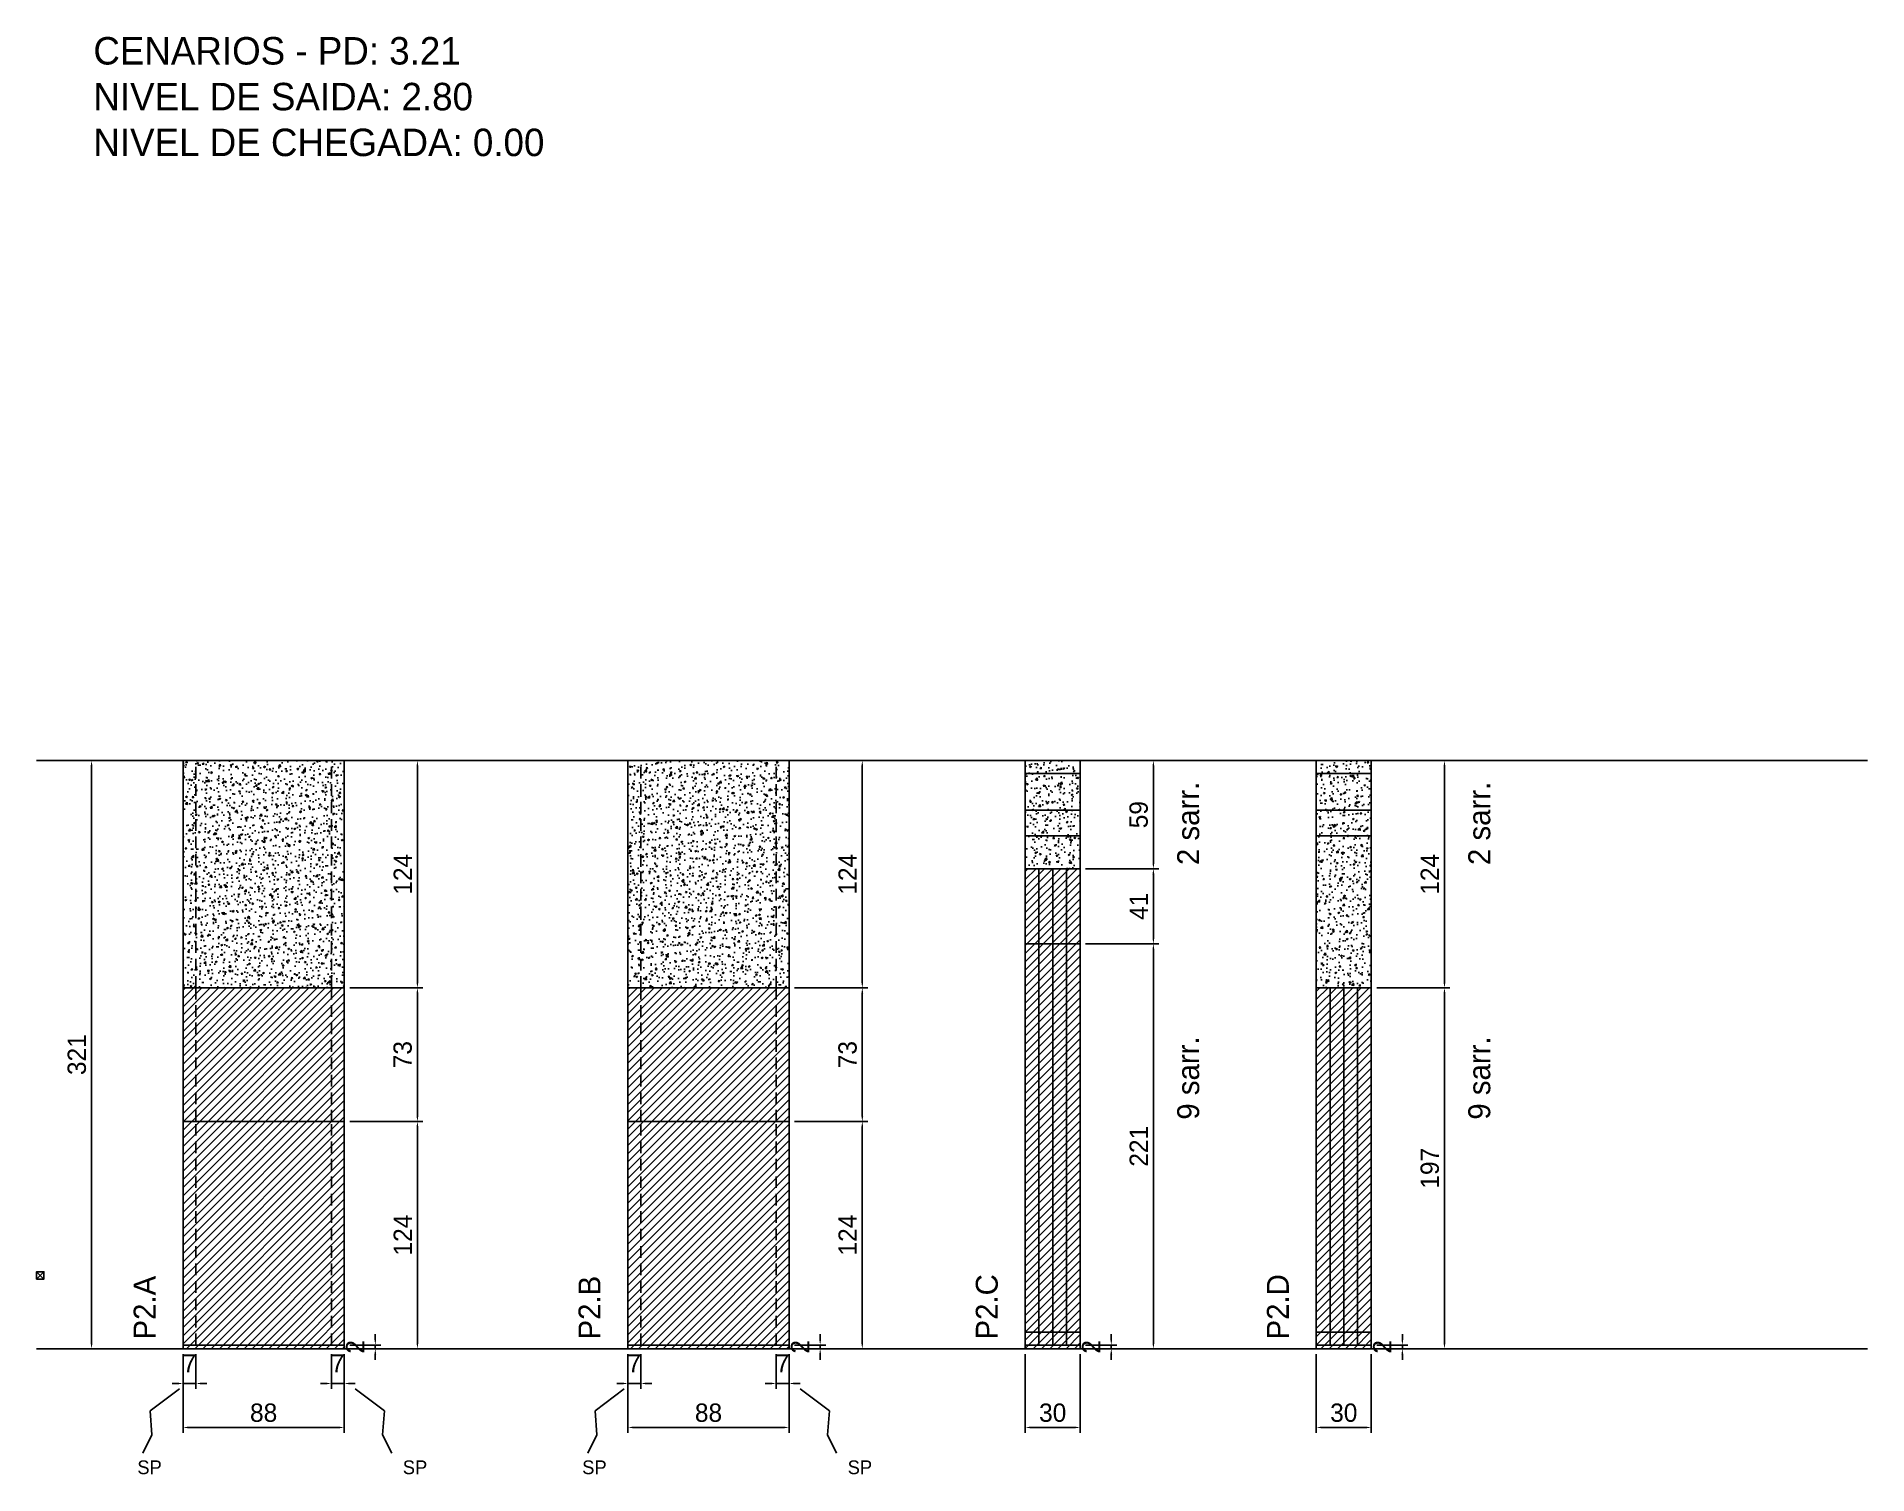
# Model space of a CAD drawing. Header units: centimetres. Extents: x 0 to 1000, y -490 to 295.
import ezdxf

# ---------------------------------------------------------------- set-up
doc = ezdxf.new("R2010")
doc.units = ezdxf.units.CM
doc.linetypes.add('DASHED', pattern=[2, -2])
doc.linetypes.add('HIDDEN', pattern=[9.525, 6.35, -3.175])
for name, color, linetype in [('COTA', 241, 'Continuous'), ('Hachura', 251, 'Continuous'), ('NOMENCLATURA', 7, 'Continuous'), ('Nível', 160, 'Continuous'), ('Painéis', 200, 'Continuous'), ('SARR_2.2x7', 40, 'Continuous'), ('Sarrafo de Pressão', 42, 'HIDDEN'), ('texto', 7, 'Continuous')]:
    doc.layers.add(name, color=color, linetype=linetype)
doc.dimstyles.new('PAINEL', dxfattribs={"dimtxt": 10, "dimasz": 3, "dimexe": 3, "dimexo": 3, "dimgap": 3, "dimtad": 1, "dimcen": 2.5, "dimclrd": 4, "dimclre": 4, "dimclrt": 240, "dimazin": 3, "dimtfac": 1, "dimtmove": 0, "dimatfit": 3})

# ---------------------------------------------------------------- blocks, each defined once
blk = doc.blocks.new('MULDURA')
at = {"layer": 'Paineis'}
for p, q in [((0, 0), (4, 4)), ((4, 0), (0, 4))]:
    blk.add_line(p, q, dxfattribs=at)
blk.add_lwpolyline([(0, 0), (4, 0), (4, 4), (0, 4)], close=True, dxfattribs=at)

msp = doc.modelspace()

# ---------------------------------------------------------------- hatches: boundary and pattern name
at = {"layer": 'COTA'}
h = msp.add_hatch(dxfattribs=at)
h.set_pattern_fill('AR-CONC', color=256, scale=0.05)
h.paths.add_polyline_path([(80, -224), (168, -224), (168, -100), (80, -100)])
h = msp.add_hatch(dxfattribs=at)
h.set_pattern_fill('AR-CONC', color=256, scale=0.05)
h.paths.add_polyline_path([(323, -224), (411, -224), (411, -100), (323, -100)])
h = msp.add_hatch(dxfattribs=at)
h.set_pattern_fill('AR-CONC', color=256, scale=0.05)
h.paths.add_polyline_path([(540, -159), (570, -159), (570, -100), (540, -100)])
h = msp.add_hatch(dxfattribs=at)
h.set_pattern_fill('AR-CONC', color=256, scale=0.05)
h.paths.add_polyline_path([(699, -224), (729, -224), (729, -100), (699, -100)])
at = {"layer": 'Hachura'}
h = msp.add_hatch(dxfattribs=at)
h.set_pattern_fill('ANSI31')
h.paths.add_polyline_path([(540, -421), (570, -421), (570, -159), (540, -159)])
h = msp.add_hatch(dxfattribs=at)
h.set_pattern_fill('ANSI31')
h.paths.add_polyline_path([(80, -421), (168, -421), (168, -224), (80, -224)])
h = msp.add_hatch(dxfattribs=at)
h.set_pattern_fill('ANSI31')
h.paths.add_polyline_path([(323, -421), (411, -421), (411, -224), (323, -224)])
h = msp.add_hatch(dxfattribs=at)
h.set_pattern_fill('ANSI31')
h.paths.add_polyline_path([(699, -421), (729, -421), (729, -224), (699, -224)])

# ---------------------------------------------------------------- linework, layer by layer
at = {"layer": 'COTA'}
for p, q in [((80, -224), (80, -100)), ((80, -100), (168, -100)), ((168, -224), (168, -100)), ((323, -224), (323, -100)), ((323, -100), (411, -100)), ((411, -224), (411, -100)), ((540, -159), (540, -100)), ((540, -100), (570, -100)), ((570, -159), (570, -100)), ((699, -224), (699, -100)), ((699, -100), (729, -100)), ((729, -224), (729, -100))]:
    msp.add_line(p, q, dxfattribs=at)
at = {"layer": 'COTA', "color": 4}
for points in [[(78, -443), (62, -455), (63, -468), (58, -478)], [(174, -443), (190, -455), (189, -468), (194, -478)], [(321, -443), (305, -455), (306, -468), (301, -478)], [(417, -443), (433, -455), (432, -468), (437, -478)]]:
    msp.add_lwpolyline(points, dxfattribs=at)
at = {"layer": 'Nível', "linetype": 'DASHED'}
for points in [[(0, -100), (1000, -100)], [(0, -421), (1000, -421)]]:
    msp.add_lwpolyline(points, dxfattribs=at)
at = {"layer": 'Painéis'}
for p, q in [((540, -159), (570, -159)), ((540, -421), (540, -159)), ((570, -421), (570, -159)), ((540, -200), (570, -200)), ((80, -224), (168, -224)), ((80, -421), (80, -224)), ((168, -421), (168, -224)), ((323, -224), (411, -224)), ((323, -421), (323, -224)), ((411, -421), (411, -224)), ((699, -224), (729, -224)), ((699, -421), (699, -224)), ((729, -421), (729, -224)), ((80, -297), (168, -297)), ((323, -297), (411, -297)), ((80, -419), (168, -419)), ((323, -419), (411, -419)), ((540, -419), (570, -419)), ((699, -419), (729, -419))]:
    msp.add_line(p, q, dxfattribs=at)
at = {"layer": 'SARR_2.2x7'}
for points in [[(540, -107), (570, -107)], [(699, -107), (729, -107)], [(540, -127), (570, -127)], [(699, -127), (729, -127)], [(540, -141), (570, -141)], [(699, -141), (729, -141)], [(547.5, -200), (547.5, -159)], [(555, -200), (555, -159)], [(562.5, -200), (562.5, -159)], [(547.5, -419), (547.5, -200)], [(555, -419), (555, -200)], [(562.5, -419), (562.5, -200)], [(706.5, -419), (706.5, -224)], [(714, -419), (714, -224)], [(721.5, -419), (721.5, -224)], [(540, -412), (570, -412)], [(699, -412), (729, -412)]]:
    msp.add_lwpolyline(points, dxfattribs=at)
at = {"layer": 'Sarrafo de Pressão', "linetype": 'HIDDEN'}
for points in [[(87, -224), (87, -100)], [(161, -224), (161, -100)], [(330, -224), (330, -100)], [(404, -224), (404, -100)], [(87, -297), (87, -224)], [(161, -297), (161, -224)], [(330, -297), (330, -224)], [(404, -297), (404, -224)], [(87, -419), (87, -297)], [(161, -419), (161, -297)], [(330, -419), (330, -297)], [(404, -419), (404, -297)]]:
    msp.add_lwpolyline(points, dxfattribs=at)

# ---------------------------------------------------------------- block references
at = {"layer": 'COTA'}
msp.add_blockref('MULDURA', (0, -383), dxfattribs=at)

# ---------------------------------------------------------------- texts
at = {"layer": 'NOMENCLATURA'}
for s, p in [('CENARIOS - PD: 3.21', (31, 280)), ('NIVEL DE SAIDA: 2.80', (31, 255)), ('NIVEL DE CHEGADA: 0.00', (31, 230))]:
    msp.add_text(s, height=15, dxfattribs=at).set_placement(p)
for s, p in [('2 sarr.', (635, -157)), ('2 sarr.', (794, -157)), ('9 sarr.', (635, -296)), ('9 sarr.', (794, -296)), ('P2.A', (65, -416)), ('P2.B', (308, -416)), ('P2.C', (525, -416)), ('P2.D', (684, -416))]:
    msp.add_text(s, height=12, rotation=90, dxfattribs=at).set_placement(p)
at = {"layer": 'texto', "color": 4, "char_height": 7.5, "attachment_point": 1}
for insert in [(55, -482), (200, -482), (298, -482), (443, -482)]:
    msp.add_mtext('SP', dxfattribs=dict(at, insert=insert))

# ---------------------------------------------------------------- dimensions: what is measured, and where the dimension line sits
at = {"layer": 'COTA'}
msp.add_linear_dim(base=(30, -421), p1=(50, -421), p2=(50, -100), angle=90, dimstyle='PAINEL', dxfattribs=at).render()
at = {"layer": 'COTA', "color": 4}
for base, p1, p2 in [((208, -224), (168, -224), (168, -100)), ((451, -224), (411, -224), (411, -100)), ((610, -159), (570, -159), (570, -100)), ((769, -224), (729, -224), (729, -100)), ((610, -200), (570, -200), (570, -159)), ((610, -421), (570, -421), (570, -200)), ((208, -297), (168, -297), (168, -224)), ((451, -297), (411, -297), (411, -224)), ((769, -421), (729, -421), (729, -224)), ((208, -421), (168, -421), (168, -297)), ((451, -421), (411, -421), (411, -297)), ((185, -421), (168, -421), (168, -419)), ((428, -421), (411, -421), (411, -419)), ((587, -421), (570, -421), (570, -419)), ((746, -421), (729, -421), (729, -419))]:
    msp.add_linear_dim(base=base, p1=p1, p2=p2, angle=90, dimstyle='PAINEL', dxfattribs=at).render()
for base, p1, p2 in [((80, -440), (80, -421), (87, -421)), ((80, -464), (80, -421), (168, -421)), ((161, -440), (161, -421), (168, -421)), ((323, -440), (323, -421), (330, -421)), ((323, -464), (323, -421), (411, -421)), ((404, -440), (404, -421), (411, -421)), ((540, -464), (540, -421), (570, -421)), ((699, -464), (699, -421), (729, -421))]:
    msp.add_linear_dim(base=base, p1=p1, p2=p2, dimstyle='PAINEL', dxfattribs=at).render()

doc.saveas('drawing.dxf')
